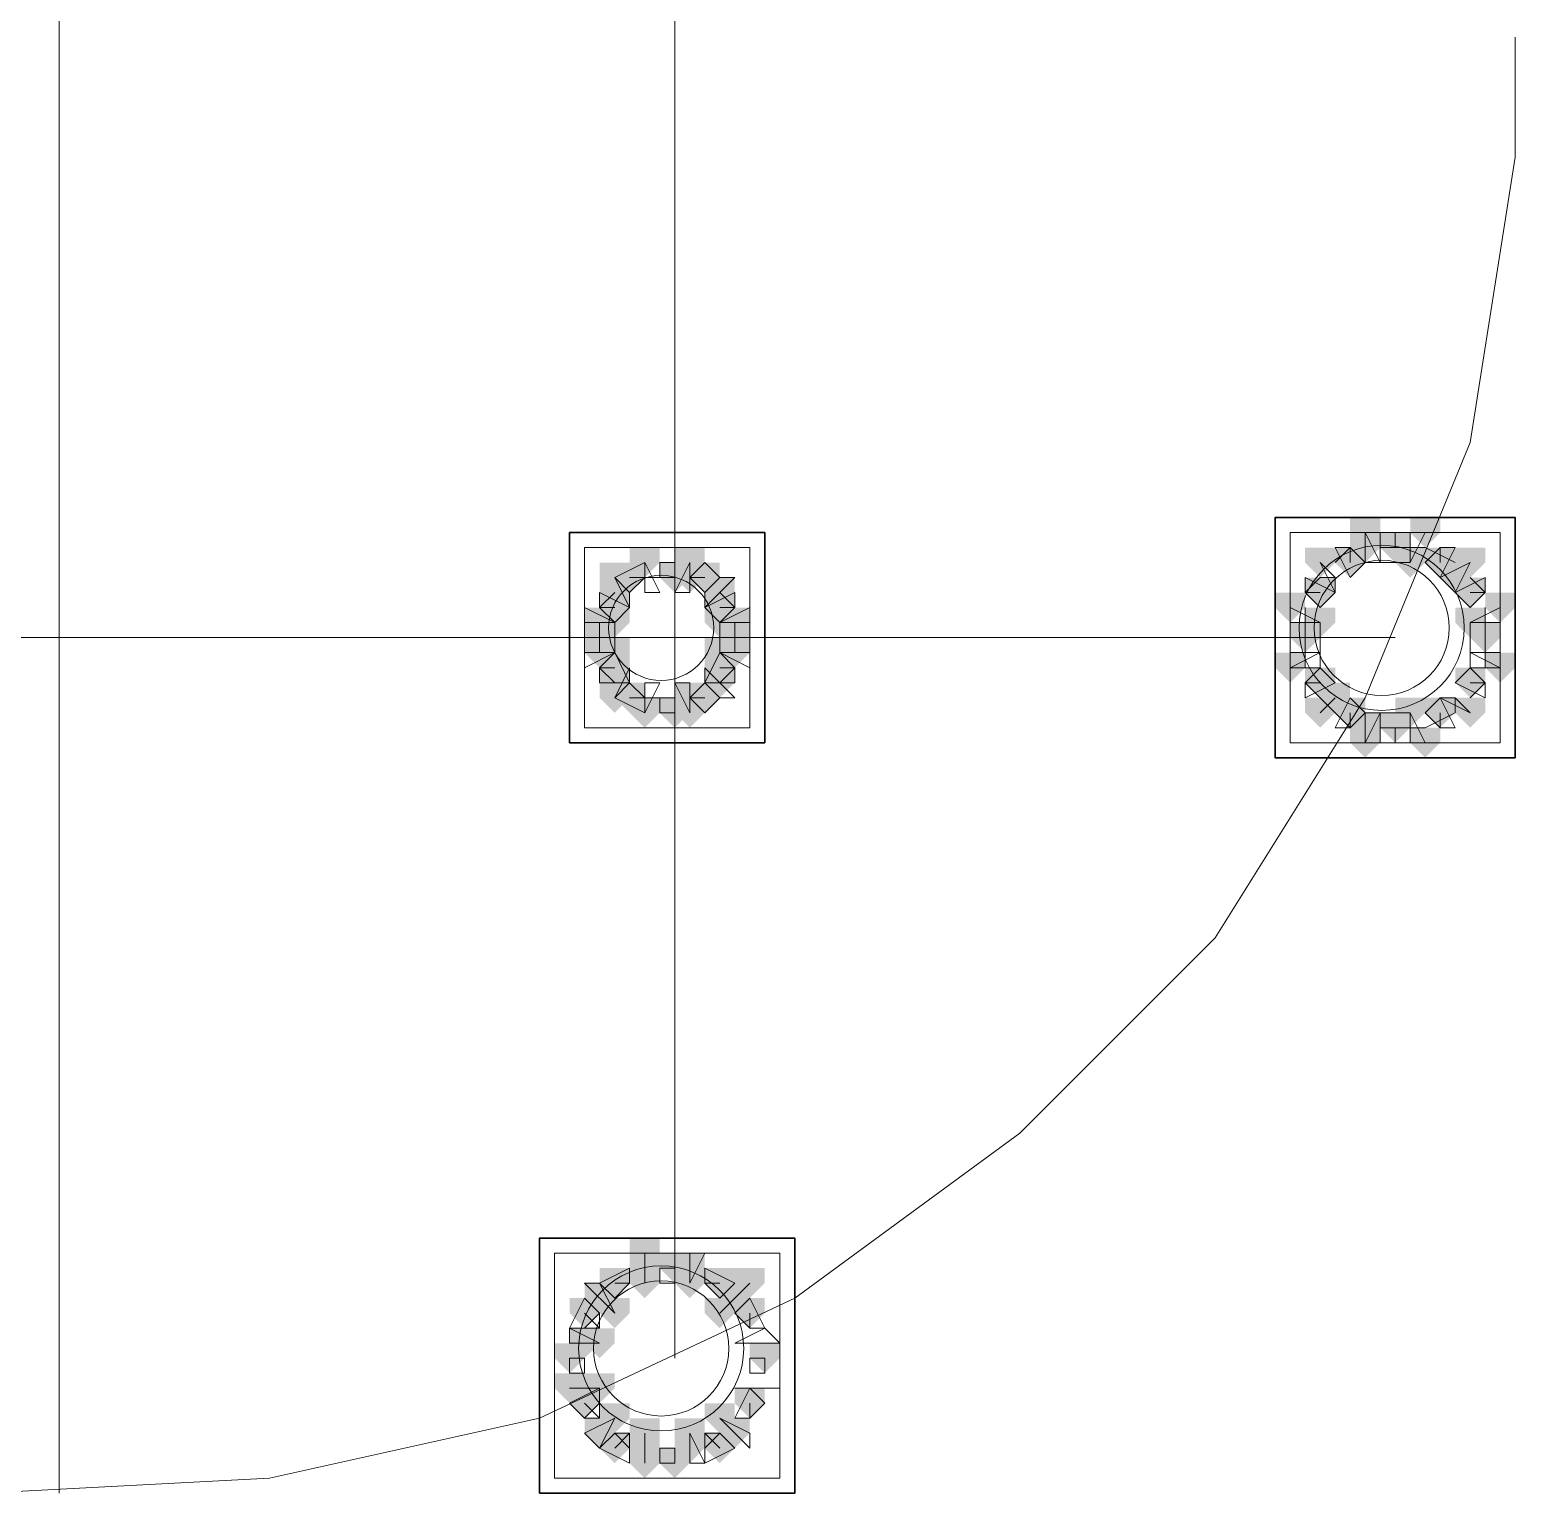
# Model space of a CAD drawing. Header units: millimetres. Extents: x 2315 to 4619, y 1334 to 1897.
# Drawn here: x 4017.93 to 4023.97, y 1535.71 to 1541.67 of the extents above; entities that cross this region are included whole.
import ezdxf

# ---------------------------------------------------------------- set-up
doc = ezdxf.new("R2010")
doc.units = ezdxf.units.MM
for name, color, linetype, true_color in [('PDF_10', 7, 'Continuous', 0x00b85c), ('PDF_AXIS', 7, 'Continuous', 0x00b85c), ('PDF_柱构件', 7, 'Continuous', 0x00b85c), ('PDF_转运站初步方案', 7, 'Continuous', 0x00b85c)]:
    doc.layers.add(name, color=color, linetype=linetype, true_color=true_color)
doc.layers.add('PDF_中心线层', color=1, linetype='Continuous')
doc.layers.add('PDF_粗实线层', color=7, linetype='Continuous')

msp = doc.modelspace()

# ---------------------------------------------------------------- hatches: boundary and pattern name
at = {"layer": 'PDF_10', "transparency": 33554559}
for points in [[(4023.4842, 1539.6195), (4023.4231, 1539.6195), (4023.4231, 1539.5584), (4023.4842, 1539.4974), (4023.5453, 1539.5584), (4023.5453, 1539.6195)], [(4023.4842, 1539.6195), (4023.4231, 1539.6195), (4023.4231, 1539.5584), (4023.4842, 1539.4974), (4023.5453, 1539.5584), (4023.5453, 1539.6195)], [(4023.3009, 1539.5584), (4023.2399, 1539.5584), (4023.2399, 1539.4974), (4023.3009, 1539.4363), (4023.362, 1539.4974), (4023.362, 1539.5584)], [(4023.3009, 1539.5584), (4023.2399, 1539.5584), (4023.2399, 1539.4974), (4023.3009, 1539.4363), (4023.362, 1539.4974), (4023.362, 1539.5584)], [(4023.6674, 1539.5584), (4023.6063, 1539.5584), (4023.6063, 1539.4974), (4023.6674, 1539.4363), (4023.7285, 1539.4974), (4023.7285, 1539.5584)], [(4023.6674, 1539.5584), (4023.6063, 1539.5584), (4023.6063, 1539.4974), (4023.6674, 1539.4363), (4023.7285, 1539.4974), (4023.7285, 1539.5584)], [(4020.369, 1539.4974), (4020.308, 1539.4974), (4020.308, 1539.4363), (4020.369, 1539.3752), (4020.4301, 1539.4363), (4020.4301, 1539.4974)], [(4020.369, 1539.4974), (4020.308, 1539.4974), (4020.308, 1539.4363), (4020.369, 1539.3752), (4020.4301, 1539.4363), (4020.4301, 1539.4974)], [(4020.5523, 1539.4974), (4020.4912, 1539.4974), (4020.4912, 1539.4363), (4020.5523, 1539.3752), (4020.6134, 1539.4363), (4020.6134, 1539.4974)], [(4020.5523, 1539.4974), (4020.4912, 1539.4974), (4020.4912, 1539.4363), (4020.5523, 1539.3752), (4020.6134, 1539.4363), (4020.6134, 1539.4974)], [(4020.6745, 1539.4974), (4020.6134, 1539.4974), (4020.6134, 1539.4363), (4020.6745, 1539.3752), (4020.7355, 1539.4363), (4020.7355, 1539.4974)], [(4020.6745, 1539.4974), (4020.6134, 1539.4974), (4020.6134, 1539.4363), (4020.6745, 1539.3752), (4020.7355, 1539.4363), (4020.7355, 1539.4974)], [(4020.6745, 1539.4974), (4020.6134, 1539.4974), (4020.6134, 1539.4363), (4020.6745, 1539.3752), (4020.7355, 1539.4363), (4020.7355, 1539.4974)], [(4023.1788, 1539.4363), (4023.1177, 1539.4363), (4023.1177, 1539.3752), (4023.1788, 1539.3141), (4023.2399, 1539.3752), (4023.2399, 1539.4363)], [(4023.1788, 1539.4363), (4023.1177, 1539.4363), (4023.1177, 1539.3752), (4023.1788, 1539.3141), (4023.2399, 1539.3752), (4023.2399, 1539.4363)], [(4023.7896, 1539.4363), (4023.7285, 1539.4363), (4023.7285, 1539.3752), (4023.7896, 1539.3141), (4023.8507, 1539.3752), (4023.8507, 1539.4363)], [(4023.7896, 1539.4363), (4023.7285, 1539.4363), (4023.7285, 1539.3752), (4023.7896, 1539.3141), (4023.8507, 1539.3752), (4023.8507, 1539.4363)], [(4020.308, 1539.3752), (4020.2469, 1539.3752), (4020.2469, 1539.3141), (4020.308, 1539.253), (4020.369, 1539.3141), (4020.369, 1539.3752)], [(4020.308, 1539.3752), (4020.2469, 1539.3752), (4020.2469, 1539.3141), (4020.308, 1539.253), (4020.369, 1539.3141), (4020.369, 1539.3752)], [(4020.7355, 1539.3752), (4020.6745, 1539.3752), (4020.6745, 1539.3141), (4020.7355, 1539.253), (4020.7966, 1539.3141), (4020.7966, 1539.3752)], [(4020.7355, 1539.3752), (4020.6745, 1539.3752), (4020.6745, 1539.3141), (4020.7355, 1539.253), (4020.7966, 1539.3141), (4020.7966, 1539.3752)], [(4020.2469, 1539.253), (4020.1858, 1539.253), (4020.1858, 1539.192), (4020.2469, 1539.1309), (4020.308, 1539.192), (4020.308, 1539.253)], [(4020.2469, 1539.253), (4020.1858, 1539.253), (4020.1858, 1539.192), (4020.2469, 1539.1309), (4020.308, 1539.192), (4020.308, 1539.253)], [(4020.2469, 1539.253), (4020.1858, 1539.253), (4020.1858, 1539.192), (4020.2469, 1539.1309), (4020.308, 1539.192), (4020.308, 1539.253)], [(4020.7966, 1539.253), (4020.7355, 1539.253), (4020.7355, 1539.192), (4020.7966, 1539.1309), (4020.8577, 1539.192), (4020.8577, 1539.253)], [(4020.7966, 1539.253), (4020.7355, 1539.253), (4020.7355, 1539.192), (4020.7966, 1539.1309), (4020.8577, 1539.192), (4020.8577, 1539.253)], [(4020.7966, 1539.253), (4020.7355, 1539.253), (4020.7355, 1539.192), (4020.7966, 1539.1309), (4020.8577, 1539.192), (4020.8577, 1539.253)], [(4023.1177, 1539.253), (4023.0566, 1539.253), (4023.0566, 1539.192), (4023.1177, 1539.1309), (4023.1788, 1539.192), (4023.1788, 1539.253)], [(4023.1177, 1539.253), (4023.0566, 1539.253), (4023.0566, 1539.192), (4023.1177, 1539.1309), (4023.1788, 1539.192), (4023.1788, 1539.253)], [(4023.8507, 1539.253), (4023.7896, 1539.253), (4023.7896, 1539.192), (4023.8507, 1539.1309), (4023.9118, 1539.192), (4023.9118, 1539.253)], [(4023.8507, 1539.253), (4023.7896, 1539.253), (4023.7896, 1539.192), (4023.8507, 1539.1309), (4023.9118, 1539.192), (4023.9118, 1539.253)], [(4023.8507, 1539.253), (4023.7896, 1539.253), (4023.7896, 1539.192), (4023.8507, 1539.1309), (4023.9118, 1539.192), (4023.9118, 1539.253)], [(4020.308, 1539.1309), (4020.2469, 1539.1309), (4020.2469, 1539.0698), (4020.308, 1539.0087), (4020.369, 1539.0698), (4020.369, 1539.1309)], [(4020.308, 1539.1309), (4020.2469, 1539.1309), (4020.2469, 1539.0698), (4020.308, 1539.0087), (4020.369, 1539.0698), (4020.369, 1539.1309)], [(4020.7355, 1539.1309), (4020.6745, 1539.1309), (4020.6745, 1539.0698), (4020.7355, 1539.0087), (4020.7966, 1539.0698), (4020.7966, 1539.1309)], [(4020.7355, 1539.1309), (4020.6745, 1539.1309), (4020.6745, 1539.0698), (4020.7355, 1539.0087), (4020.7966, 1539.0698), (4020.7966, 1539.1309)], [(4023.1788, 1539.0698), (4023.1177, 1539.0698), (4023.1177, 1539.0087), (4023.1788, 1538.9476), (4023.2399, 1539.0087), (4023.2399, 1539.0698)], [(4023.1788, 1539.0698), (4023.1177, 1539.0698), (4023.1177, 1539.0087), (4023.1788, 1538.9476), (4023.2399, 1539.0087), (4023.2399, 1539.0698)], [(4023.7896, 1539.0698), (4023.7285, 1539.0698), (4023.7285, 1539.0087), (4023.7896, 1538.9476), (4023.8507, 1539.0087), (4023.8507, 1539.0698)], [(4023.7896, 1539.0698), (4023.7285, 1539.0698), (4023.7285, 1539.0087), (4023.7896, 1538.9476), (4023.8507, 1539.0087), (4023.8507, 1539.0698)], [(4020.369, 1539.0087), (4020.308, 1539.0087), (4020.308, 1538.9476), (4020.369, 1538.8866), (4020.4301, 1538.9476), (4020.4301, 1539.0087)], [(4020.369, 1539.0087), (4020.308, 1539.0087), (4020.308, 1538.9476), (4020.369, 1538.8866), (4020.4301, 1538.9476), (4020.4301, 1539.0087)], [(4020.6745, 1539.0087), (4020.6134, 1539.0087), (4020.6134, 1538.9476), (4020.6745, 1538.8866), (4020.7355, 1538.9476), (4020.7355, 1539.0087)], [(4020.6745, 1539.0087), (4020.6134, 1539.0087), (4020.6134, 1538.9476), (4020.6745, 1538.8866), (4020.7355, 1538.9476), (4020.7355, 1539.0087)], [(4020.6745, 1539.0087), (4020.6134, 1539.0087), (4020.6134, 1538.9476), (4020.6745, 1538.8866), (4020.7355, 1538.9476), (4020.7355, 1539.0087)], [(4020.5523, 1538.9476), (4020.4912, 1538.9476), (4020.4912, 1538.8866), (4020.5523, 1538.8255), (4020.6134, 1538.8866), (4020.6134, 1538.9476)], [(4020.5523, 1538.9476), (4020.4912, 1538.9476), (4020.4912, 1538.8866), (4020.5523, 1538.8255), (4020.6134, 1538.8866), (4020.6134, 1538.9476)], [(4023.3009, 1538.9476), (4023.2399, 1538.9476), (4023.2399, 1538.8866), (4023.3009, 1538.8255), (4023.362, 1538.8866), (4023.362, 1538.9476)], [(4023.3009, 1538.9476), (4023.2399, 1538.9476), (4023.2399, 1538.8866), (4023.3009, 1538.8255), (4023.362, 1538.8866), (4023.362, 1538.9476)], [(4023.6674, 1538.9476), (4023.6063, 1538.9476), (4023.6063, 1538.8866), (4023.6674, 1538.8255), (4023.7285, 1538.8866), (4023.7285, 1538.9476)], [(4023.6674, 1538.9476), (4023.6063, 1538.9476), (4023.6063, 1538.8866), (4023.6674, 1538.8255), (4023.7285, 1538.8866), (4023.7285, 1538.9476)], [(4023.4842, 1538.8866), (4023.4231, 1538.8866), (4023.4231, 1538.8255), (4023.4842, 1538.7644), (4023.5453, 1538.8255), (4023.5453, 1538.8866)], [(4023.4842, 1538.8866), (4023.4231, 1538.8866), (4023.4231, 1538.8255), (4023.4842, 1538.7644), (4023.5453, 1538.8255), (4023.5453, 1538.8866)], [(4020.5523, 1536.6876), (4020.4912, 1536.6876), (4020.4912, 1536.6265), (4020.5523, 1536.5655), (4020.6134, 1536.6265), (4020.6134, 1536.6876)], [(4020.5523, 1536.6876), (4020.4912, 1536.6876), (4020.4912, 1536.6265), (4020.5523, 1536.5655), (4020.6134, 1536.6265), (4020.6134, 1536.6876)], [(4020.308, 1536.6265), (4020.2469, 1536.6265), (4020.2469, 1536.5655), (4020.308, 1536.5044), (4020.369, 1536.5655), (4020.369, 1536.6265)], [(4020.308, 1536.6265), (4020.2469, 1536.6265), (4020.2469, 1536.5655), (4020.308, 1536.5044), (4020.369, 1536.5655), (4020.369, 1536.6265)], [(4020.7355, 1536.6265), (4020.6745, 1536.6265), (4020.6745, 1536.5655), (4020.7355, 1536.5044), (4020.7966, 1536.5655), (4020.7966, 1536.6265)], [(4020.7355, 1536.6265), (4020.6745, 1536.6265), (4020.6745, 1536.5655), (4020.7355, 1536.5044), (4020.7966, 1536.5655), (4020.7966, 1536.6265)], [(4020.1858, 1536.5044), (4020.1247, 1536.5044), (4020.1247, 1536.4433), (4020.1858, 1536.3822), (4020.2469, 1536.4433), (4020.2469, 1536.5044)], [(4020.1858, 1536.5044), (4020.1247, 1536.5044), (4020.1247, 1536.4433), (4020.1858, 1536.3822), (4020.2469, 1536.4433), (4020.2469, 1536.5044)], [(4020.8577, 1536.5044), (4020.7966, 1536.5044), (4020.7966, 1536.4433), (4020.8577, 1536.3822), (4020.9188, 1536.4433), (4020.9188, 1536.5044)], [(4020.8577, 1536.5044), (4020.7966, 1536.5044), (4020.7966, 1536.4433), (4020.8577, 1536.3822), (4020.9188, 1536.4433), (4020.9188, 1536.5044)], [(4020.1247, 1536.3211), (4020.0636, 1536.3211), (4020.0636, 1536.2601), (4020.1247, 1536.199), (4020.1858, 1536.2601), (4020.1858, 1536.3211)], [(4020.1247, 1536.3211), (4020.0636, 1536.3211), (4020.0636, 1536.2601), (4020.1247, 1536.199), (4020.1858, 1536.2601), (4020.1858, 1536.3211)], [(4020.9188, 1536.3211), (4020.8577, 1536.3211), (4020.8577, 1536.2601), (4020.9188, 1536.199), (4020.9799, 1536.2601), (4020.9799, 1536.3211)], [(4020.9188, 1536.3211), (4020.8577, 1536.3211), (4020.8577, 1536.2601), (4020.9188, 1536.199), (4020.9799, 1536.2601), (4020.9799, 1536.3211)], [(4020.1858, 1536.1379), (4020.1247, 1536.1379), (4020.1247, 1536.0768), (4020.1858, 1536.0157), (4020.2469, 1536.0768), (4020.2469, 1536.1379)], [(4020.1858, 1536.1379), (4020.1247, 1536.1379), (4020.1247, 1536.0768), (4020.1858, 1536.0157), (4020.2469, 1536.0768), (4020.2469, 1536.1379)], [(4020.8577, 1536.1379), (4020.7966, 1536.1379), (4020.7966, 1536.0768), (4020.8577, 1536.0157), (4020.9188, 1536.0768), (4020.9188, 1536.1379)], [(4020.8577, 1536.1379), (4020.7966, 1536.1379), (4020.7966, 1536.0768), (4020.8577, 1536.0157), (4020.9188, 1536.0768), (4020.9188, 1536.1379)], [(4020.308, 1535.9547), (4020.2469, 1535.9547), (4020.2469, 1535.8936), (4020.308, 1535.8325), (4020.369, 1535.8936), (4020.369, 1535.9547)], [(4020.308, 1535.9547), (4020.2469, 1535.9547), (4020.2469, 1535.8936), (4020.308, 1535.8325), (4020.369, 1535.8936), (4020.369, 1535.9547)], [(4020.7355, 1535.9547), (4020.6745, 1535.9547), (4020.6745, 1535.8936), (4020.7355, 1535.8325), (4020.7966, 1535.8936), (4020.7966, 1535.9547)], [(4020.7355, 1535.9547), (4020.6745, 1535.9547), (4020.6745, 1535.8936), (4020.7355, 1535.8325), (4020.7966, 1535.8936), (4020.7966, 1535.9547)], [(4020.5523, 1535.8936), (4020.4912, 1535.8936), (4020.4912, 1535.8325), (4020.5523, 1535.7714), (4020.6134, 1535.8325), (4020.6134, 1535.8936)], [(4020.5523, 1535.8936), (4020.4912, 1535.8936), (4020.4912, 1535.8325), (4020.5523, 1535.7714), (4020.6134, 1535.8325), (4020.6134, 1535.8936)]]:
    msp.add_hatch(color=256, dxfattribs=at).paths.add_polyline_path(points)
at = {"layer": 'PDF_柱构件', "transparency": 33554559}
for points in [[(4023.362, 1539.6806), (4023.3009, 1539.6806), (4023.3009, 1539.6195), (4023.362, 1539.5584), (4023.4231, 1539.6195), (4023.4231, 1539.6806)], [(4023.6063, 1539.6806), (4023.5453, 1539.6806), (4023.5453, 1539.6195), (4023.6063, 1539.5584), (4023.6674, 1539.6195), (4023.6674, 1539.6806)], [(4023.362, 1539.6195), (4023.3009, 1539.6195), (4023.3009, 1539.5584), (4023.362, 1539.4974), (4023.4231, 1539.5584), (4023.4231, 1539.6195)], [(4020.4301, 1539.5584), (4020.369, 1539.5584), (4020.369, 1539.4974), (4020.4301, 1539.4363), (4020.4912, 1539.4974), (4020.4912, 1539.5584)], [(4020.6134, 1539.5584), (4020.5523, 1539.5584), (4020.5523, 1539.4974), (4020.6134, 1539.4363), (4020.6745, 1539.4974), (4020.6745, 1539.5584)], [(4023.1788, 1539.5584), (4023.1177, 1539.5584), (4023.1177, 1539.4974), (4023.1788, 1539.4363), (4023.2399, 1539.4974), (4023.2399, 1539.5584)], [(4023.5453, 1539.5584), (4023.4842, 1539.5584), (4023.4842, 1539.4974), (4023.5453, 1539.4363), (4023.6063, 1539.4974), (4023.6063, 1539.5584)], [(4023.7896, 1539.5584), (4023.7285, 1539.5584), (4023.7285, 1539.4974), (4023.7896, 1539.4363), (4023.8507, 1539.4974), (4023.8507, 1539.5584)], [(4020.308, 1539.4974), (4020.2469, 1539.4974), (4020.2469, 1539.4363), (4020.308, 1539.3752), (4020.369, 1539.4363), (4020.369, 1539.4974)], [(4020.6134, 1539.4974), (4020.5523, 1539.4974), (4020.5523, 1539.4363), (4020.6134, 1539.3752), (4020.6745, 1539.4363), (4020.6745, 1539.4974)], [(4023.7285, 1539.4974), (4023.6674, 1539.4974), (4023.6674, 1539.4363), (4023.7285, 1539.3752), (4023.7896, 1539.4363), (4023.7896, 1539.4974)], [(4020.308, 1539.4363), (4020.2469, 1539.4363), (4020.2469, 1539.3752), (4020.308, 1539.3141), (4020.369, 1539.3752), (4020.369, 1539.4363)], [(4020.7355, 1539.4363), (4020.6745, 1539.4363), (4020.6745, 1539.3752), (4020.7355, 1539.3141), (4020.7966, 1539.3752), (4020.7966, 1539.4363)], [(4023.0566, 1539.3752), (4022.9955, 1539.3752), (4022.9955, 1539.3141), (4023.0566, 1539.253), (4023.1177, 1539.3141), (4023.1177, 1539.3752)], [(4023.9118, 1539.3752), (4023.8507, 1539.3752), (4023.8507, 1539.3141), (4023.9118, 1539.253), (4023.9728, 1539.3141), (4023.9728, 1539.3752)], [(4020.2469, 1539.3141), (4020.1858, 1539.3141), (4020.1858, 1539.253), (4020.2469, 1539.192), (4020.308, 1539.253), (4020.308, 1539.3141)], [(4020.308, 1539.3141), (4020.2469, 1539.3141), (4020.2469, 1539.253), (4020.308, 1539.192), (4020.369, 1539.253), (4020.369, 1539.3141)], [(4020.7355, 1539.3141), (4020.6745, 1539.3141), (4020.6745, 1539.253), (4020.7355, 1539.192), (4020.7966, 1539.253), (4020.7966, 1539.3141)], [(4020.7966, 1539.3141), (4020.7355, 1539.3141), (4020.7355, 1539.253), (4020.7966, 1539.192), (4020.8577, 1539.253), (4020.8577, 1539.3141)], [(4023.1788, 1539.3141), (4023.1177, 1539.3141), (4023.1177, 1539.253), (4023.1788, 1539.192), (4023.2399, 1539.253), (4023.2399, 1539.3141)], [(4023.7896, 1539.3141), (4023.7285, 1539.3141), (4023.7285, 1539.253), (4023.7896, 1539.192), (4023.8507, 1539.253), (4023.8507, 1539.3141)], [(4020.2469, 1539.192), (4020.1858, 1539.192), (4020.1858, 1539.1309), (4020.2469, 1539.0698), (4020.308, 1539.1309), (4020.308, 1539.192)], [(4020.308, 1539.192), (4020.2469, 1539.192), (4020.2469, 1539.1309), (4020.308, 1539.0698), (4020.369, 1539.1309), (4020.369, 1539.192)], [(4020.7355, 1539.192), (4020.6745, 1539.192), (4020.6745, 1539.1309), (4020.7355, 1539.0698), (4020.7966, 1539.1309), (4020.7966, 1539.192)], [(4020.7966, 1539.192), (4020.7355, 1539.192), (4020.7355, 1539.1309), (4020.7966, 1539.0698), (4020.8577, 1539.1309), (4020.8577, 1539.192)], [(4023.0566, 1539.1309), (4022.9955, 1539.1309), (4022.9955, 1539.0698), (4023.0566, 1539.0087), (4023.1177, 1539.0698), (4023.1177, 1539.1309)], [(4023.9118, 1539.1309), (4023.8507, 1539.1309), (4023.8507, 1539.0698), (4023.9118, 1539.0087), (4023.9728, 1539.0698), (4023.9728, 1539.1309)], [(4020.308, 1539.0698), (4020.2469, 1539.0698), (4020.2469, 1539.0087), (4020.308, 1538.9476), (4020.369, 1539.0087), (4020.369, 1539.0698)], [(4020.7355, 1539.0698), (4020.6745, 1539.0698), (4020.6745, 1539.0087), (4020.7355, 1538.9476), (4020.7966, 1539.0087), (4020.7966, 1539.0698)], [(4020.308, 1539.0087), (4020.2469, 1539.0087), (4020.2469, 1538.9476), (4020.308, 1538.8866), (4020.369, 1538.9476), (4020.369, 1539.0087)], [(4020.6134, 1539.0087), (4020.5523, 1539.0087), (4020.5523, 1538.9476), (4020.6134, 1538.8866), (4020.6745, 1538.9476), (4020.6745, 1539.0087)], [(4023.2399, 1539.0087), (4023.1788, 1539.0087), (4023.1788, 1538.9476), (4023.2399, 1538.8866), (4023.3009, 1538.9476), (4023.3009, 1539.0087)], [(4020.4301, 1538.9476), (4020.369, 1538.9476), (4020.369, 1538.8866), (4020.4301, 1538.8255), (4020.4912, 1538.8866), (4020.4912, 1538.9476)], [(4020.6134, 1538.9476), (4020.5523, 1538.9476), (4020.5523, 1538.8866), (4020.6134, 1538.8255), (4020.6745, 1538.8866), (4020.6745, 1538.9476)], [(4023.1788, 1538.9476), (4023.1177, 1538.9476), (4023.1177, 1538.8866), (4023.1788, 1538.8255), (4023.2399, 1538.8866), (4023.2399, 1538.9476)], [(4023.5453, 1538.9476), (4023.4842, 1538.9476), (4023.4842, 1538.8866), (4023.5453, 1538.8255), (4023.6063, 1538.8866), (4023.6063, 1538.9476)], [(4023.7896, 1538.9476), (4023.7285, 1538.9476), (4023.7285, 1538.8866), (4023.7896, 1538.8255), (4023.8507, 1538.8866), (4023.8507, 1538.9476)], [(4023.362, 1538.8866), (4023.3009, 1538.8866), (4023.3009, 1538.8255), (4023.362, 1538.7644), (4023.4231, 1538.8255), (4023.4231, 1538.8866)], [(4023.362, 1538.8255), (4023.3009, 1538.8255), (4023.3009, 1538.7644), (4023.362, 1538.7033), (4023.4231, 1538.7644), (4023.4231, 1538.8255)], [(4023.6063, 1538.8255), (4023.5453, 1538.8255), (4023.5453, 1538.7644), (4023.6063, 1538.7033), (4023.6674, 1538.7644), (4023.6674, 1538.8255)], [(4020.4301, 1536.7487), (4020.369, 1536.7487), (4020.369, 1536.6876), (4020.4301, 1536.6265), (4020.4912, 1536.6876), (4020.4912, 1536.7487)], [(4020.4301, 1536.6876), (4020.369, 1536.6876), (4020.369, 1536.6265), (4020.4301, 1536.5655), (4020.4912, 1536.6265), (4020.4912, 1536.6876)], [(4020.6134, 1536.6876), (4020.5523, 1536.6876), (4020.5523, 1536.6265), (4020.6134, 1536.5655), (4020.6745, 1536.6265), (4020.6745, 1536.6876)], [(4020.4301, 1536.6265), (4020.369, 1536.6265), (4020.369, 1536.5655), (4020.4301, 1536.5044), (4020.4912, 1536.5655), (4020.4912, 1536.6265)], [(4020.6134, 1536.6265), (4020.5523, 1536.6265), (4020.5523, 1536.5655), (4020.6134, 1536.5044), (4020.6745, 1536.5655), (4020.6745, 1536.6265)], [(4020.8577, 1536.6265), (4020.7966, 1536.6265), (4020.7966, 1536.5655), (4020.8577, 1536.5044), (4020.9188, 1536.5655), (4020.9188, 1536.6265)], [(4020.2469, 1536.5655), (4020.1858, 1536.5655), (4020.1858, 1536.5044), (4020.2469, 1536.4433), (4020.308, 1536.5044), (4020.308, 1536.5655)], [(4020.7966, 1536.5655), (4020.7355, 1536.5655), (4020.7355, 1536.5044), (4020.7966, 1536.4433), (4020.8577, 1536.5044), (4020.8577, 1536.5655)], [(4020.308, 1536.5044), (4020.2469, 1536.5044), (4020.2469, 1536.4433), (4020.308, 1536.3822), (4020.369, 1536.4433), (4020.369, 1536.5044)], [(4020.7355, 1536.5044), (4020.6745, 1536.5044), (4020.6745, 1536.4433), (4020.7355, 1536.3822), (4020.7966, 1536.4433), (4020.7966, 1536.5044)], [(4020.1858, 1536.3822), (4020.1247, 1536.3822), (4020.1247, 1536.3211), (4020.1858, 1536.2601), (4020.2469, 1536.3211), (4020.2469, 1536.3822)], [(4020.2469, 1536.3822), (4020.1858, 1536.3822), (4020.1858, 1536.3211), (4020.2469, 1536.2601), (4020.308, 1536.3211), (4020.308, 1536.3822)], [(4020.1247, 1536.199), (4020.0636, 1536.199), (4020.0636, 1536.1379), (4020.1247, 1536.0768), (4020.1858, 1536.1379), (4020.1858, 1536.199)], [(4020.1858, 1536.199), (4020.1247, 1536.199), (4020.1247, 1536.1379), (4020.1858, 1536.0768), (4020.2469, 1536.1379), (4020.2469, 1536.199)], [(4020.2469, 1536.199), (4020.1858, 1536.199), (4020.1858, 1536.1379), (4020.2469, 1536.0768), (4020.308, 1536.1379), (4020.308, 1536.199)], [(4020.308, 1536.0768), (4020.2469, 1536.0768), (4020.2469, 1536.0157), (4020.308, 1535.9547), (4020.369, 1536.0157), (4020.369, 1536.0768)], [(4020.7355, 1536.0768), (4020.6745, 1536.0768), (4020.6745, 1536.0157), (4020.7355, 1535.9547), (4020.7966, 1536.0157), (4020.7966, 1536.0768)], [(4020.2469, 1536.0157), (4020.1858, 1536.0157), (4020.1858, 1535.9547), (4020.2469, 1535.8936), (4020.308, 1535.9547), (4020.308, 1536.0157)], [(4020.4301, 1536.0157), (4020.369, 1536.0157), (4020.369, 1535.9547), (4020.4301, 1535.8936), (4020.4912, 1535.9547), (4020.4912, 1536.0157)], [(4020.6134, 1536.0157), (4020.5523, 1536.0157), (4020.5523, 1535.9547), (4020.6134, 1535.8936), (4020.6745, 1535.9547), (4020.6745, 1536.0157)], [(4020.7966, 1536.0157), (4020.7355, 1536.0157), (4020.7355, 1535.9547), (4020.7966, 1535.8936), (4020.8577, 1535.9547), (4020.8577, 1536.0157)], [(4020.4301, 1535.9547), (4020.369, 1535.9547), (4020.369, 1535.8936), (4020.4301, 1535.8325), (4020.4912, 1535.8936), (4020.4912, 1535.9547)], [(4020.6134, 1535.9547), (4020.5523, 1535.9547), (4020.5523, 1535.8936), (4020.6134, 1535.8325), (4020.6745, 1535.8936), (4020.6745, 1535.9547)], [(4020.4301, 1535.8936), (4020.369, 1535.8936), (4020.369, 1535.8325), (4020.4301, 1535.7714), (4020.4912, 1535.8325), (4020.4912, 1535.8936)]]:
    msp.add_hatch(color=256, dxfattribs=at).paths.add_polyline_path(points)
at = {"layer": 'PDF_转运站初步方案', "transparency": 33554559}
for points in [[(4023.4842, 1539.6195), (4023.4231, 1539.6195), (4023.4231, 1539.5584), (4023.4842, 1539.4974), (4023.5453, 1539.5584), (4023.5453, 1539.6195)], [(4023.4842, 1539.6195), (4023.4231, 1539.6195), (4023.4231, 1539.5584), (4023.4842, 1539.4974), (4023.5453, 1539.5584), (4023.5453, 1539.6195)], [(4023.3009, 1539.5584), (4023.2399, 1539.5584), (4023.2399, 1539.4974), (4023.3009, 1539.4363), (4023.362, 1539.4974), (4023.362, 1539.5584)], [(4023.3009, 1539.5584), (4023.2399, 1539.5584), (4023.2399, 1539.4974), (4023.3009, 1539.4363), (4023.362, 1539.4974), (4023.362, 1539.5584)], [(4023.6674, 1539.5584), (4023.6063, 1539.5584), (4023.6063, 1539.4974), (4023.6674, 1539.4363), (4023.7285, 1539.4974), (4023.7285, 1539.5584)], [(4023.6674, 1539.5584), (4023.6063, 1539.5584), (4023.6063, 1539.4974), (4023.6674, 1539.4363), (4023.7285, 1539.4974), (4023.7285, 1539.5584)], [(4020.369, 1539.4974), (4020.308, 1539.4974), (4020.308, 1539.4363), (4020.369, 1539.3752), (4020.4301, 1539.4363), (4020.4301, 1539.4974)], [(4020.369, 1539.4974), (4020.308, 1539.4974), (4020.308, 1539.4363), (4020.369, 1539.3752), (4020.4301, 1539.4363), (4020.4301, 1539.4974)], [(4020.5523, 1539.4974), (4020.4912, 1539.4974), (4020.4912, 1539.4363), (4020.5523, 1539.3752), (4020.6134, 1539.4363), (4020.6134, 1539.4974)], [(4020.5523, 1539.4974), (4020.4912, 1539.4974), (4020.4912, 1539.4363), (4020.5523, 1539.3752), (4020.6134, 1539.4363), (4020.6134, 1539.4974)], [(4020.6745, 1539.4974), (4020.6134, 1539.4974), (4020.6134, 1539.4363), (4020.6745, 1539.3752), (4020.7355, 1539.4363), (4020.7355, 1539.4974)], [(4020.6745, 1539.4974), (4020.6134, 1539.4974), (4020.6134, 1539.4363), (4020.6745, 1539.3752), (4020.7355, 1539.4363), (4020.7355, 1539.4974)], [(4023.1788, 1539.4363), (4023.1177, 1539.4363), (4023.1177, 1539.3752), (4023.1788, 1539.3141), (4023.2399, 1539.3752), (4023.2399, 1539.4363)], [(4023.1788, 1539.4363), (4023.1177, 1539.4363), (4023.1177, 1539.3752), (4023.1788, 1539.3141), (4023.2399, 1539.3752), (4023.2399, 1539.4363)], [(4023.7896, 1539.4363), (4023.7285, 1539.4363), (4023.7285, 1539.3752), (4023.7896, 1539.3141), (4023.8507, 1539.3752), (4023.8507, 1539.4363)], [(4023.7896, 1539.4363), (4023.7285, 1539.4363), (4023.7285, 1539.3752), (4023.7896, 1539.3141), (4023.8507, 1539.3752), (4023.8507, 1539.4363)], [(4020.308, 1539.3752), (4020.2469, 1539.3752), (4020.2469, 1539.3141), (4020.308, 1539.253), (4020.369, 1539.3141), (4020.369, 1539.3752)], [(4020.308, 1539.3752), (4020.2469, 1539.3752), (4020.2469, 1539.3141), (4020.308, 1539.253), (4020.369, 1539.3141), (4020.369, 1539.3752)], [(4020.7355, 1539.3752), (4020.6745, 1539.3752), (4020.6745, 1539.3141), (4020.7355, 1539.253), (4020.7966, 1539.3141), (4020.7966, 1539.3752)], [(4020.7355, 1539.3752), (4020.6745, 1539.3752), (4020.6745, 1539.3141), (4020.7355, 1539.253), (4020.7966, 1539.3141), (4020.7966, 1539.3752)], [(4020.2469, 1539.253), (4020.1858, 1539.253), (4020.1858, 1539.192), (4020.2469, 1539.1309), (4020.308, 1539.192), (4020.308, 1539.253)], [(4020.2469, 1539.253), (4020.1858, 1539.253), (4020.1858, 1539.192), (4020.2469, 1539.1309), (4020.308, 1539.192), (4020.308, 1539.253)], [(4020.7966, 1539.253), (4020.7355, 1539.253), (4020.7355, 1539.192), (4020.7966, 1539.1309), (4020.8577, 1539.192), (4020.8577, 1539.253)], [(4020.7966, 1539.253), (4020.7355, 1539.253), (4020.7355, 1539.192), (4020.7966, 1539.1309), (4020.8577, 1539.192), (4020.8577, 1539.253)], [(4023.1177, 1539.253), (4023.0566, 1539.253), (4023.0566, 1539.192), (4023.1177, 1539.1309), (4023.1788, 1539.192), (4023.1788, 1539.253)], [(4023.1177, 1539.253), (4023.0566, 1539.253), (4023.0566, 1539.192), (4023.1177, 1539.1309), (4023.1788, 1539.192), (4023.1788, 1539.253)], [(4023.8507, 1539.253), (4023.7896, 1539.253), (4023.7896, 1539.192), (4023.8507, 1539.1309), (4023.9118, 1539.192), (4023.9118, 1539.253)], [(4023.8507, 1539.253), (4023.7896, 1539.253), (4023.7896, 1539.192), (4023.8507, 1539.1309), (4023.9118, 1539.192), (4023.9118, 1539.253)], [(4020.308, 1539.1309), (4020.2469, 1539.1309), (4020.2469, 1539.0698), (4020.308, 1539.0087), (4020.369, 1539.0698), (4020.369, 1539.1309)], [(4020.308, 1539.1309), (4020.2469, 1539.1309), (4020.2469, 1539.0698), (4020.308, 1539.0087), (4020.369, 1539.0698), (4020.369, 1539.1309)], [(4020.7355, 1539.1309), (4020.6745, 1539.1309), (4020.6745, 1539.0698), (4020.7355, 1539.0087), (4020.7966, 1539.0698), (4020.7966, 1539.1309)], [(4020.7355, 1539.1309), (4020.6745, 1539.1309), (4020.6745, 1539.0698), (4020.7355, 1539.0087), (4020.7966, 1539.0698), (4020.7966, 1539.1309)], [(4023.1788, 1539.0698), (4023.1177, 1539.0698), (4023.1177, 1539.0087), (4023.1788, 1538.9476), (4023.2399, 1539.0087), (4023.2399, 1539.0698)], [(4023.1788, 1539.0698), (4023.1177, 1539.0698), (4023.1177, 1539.0087), (4023.1788, 1538.9476), (4023.2399, 1539.0087), (4023.2399, 1539.0698)], [(4023.7896, 1539.0698), (4023.7285, 1539.0698), (4023.7285, 1539.0087), (4023.7896, 1538.9476), (4023.8507, 1539.0087), (4023.8507, 1539.0698)], [(4023.7896, 1539.0698), (4023.7285, 1539.0698), (4023.7285, 1539.0087), (4023.7896, 1538.9476), (4023.8507, 1539.0087), (4023.8507, 1539.0698)], [(4020.369, 1539.0087), (4020.308, 1539.0087), (4020.308, 1538.9476), (4020.369, 1538.8866), (4020.4301, 1538.9476), (4020.4301, 1539.0087)], [(4020.369, 1539.0087), (4020.308, 1539.0087), (4020.308, 1538.9476), (4020.369, 1538.8866), (4020.4301, 1538.9476), (4020.4301, 1539.0087)], [(4020.6745, 1539.0087), (4020.6134, 1539.0087), (4020.6134, 1538.9476), (4020.6745, 1538.8866), (4020.7355, 1538.9476), (4020.7355, 1539.0087)], [(4020.6745, 1539.0087), (4020.6134, 1539.0087), (4020.6134, 1538.9476), (4020.6745, 1538.8866), (4020.7355, 1538.9476), (4020.7355, 1539.0087)], [(4020.5523, 1538.9476), (4020.4912, 1538.9476), (4020.4912, 1538.8866), (4020.5523, 1538.8255), (4020.6134, 1538.8866), (4020.6134, 1538.9476)], [(4020.5523, 1538.9476), (4020.4912, 1538.9476), (4020.4912, 1538.8866), (4020.5523, 1538.8255), (4020.6134, 1538.8866), (4020.6134, 1538.9476)], [(4023.3009, 1538.9476), (4023.2399, 1538.9476), (4023.2399, 1538.8866), (4023.3009, 1538.8255), (4023.362, 1538.8866), (4023.362, 1538.9476)], [(4023.3009, 1538.9476), (4023.2399, 1538.9476), (4023.2399, 1538.8866), (4023.3009, 1538.8255), (4023.362, 1538.8866), (4023.362, 1538.9476)], [(4023.6674, 1538.9476), (4023.6063, 1538.9476), (4023.6063, 1538.8866), (4023.6674, 1538.8255), (4023.7285, 1538.8866), (4023.7285, 1538.9476)], [(4023.6674, 1538.9476), (4023.6063, 1538.9476), (4023.6063, 1538.8866), (4023.6674, 1538.8255), (4023.7285, 1538.8866), (4023.7285, 1538.9476)], [(4023.4842, 1538.8866), (4023.4231, 1538.8866), (4023.4231, 1538.8255), (4023.4842, 1538.7644), (4023.5453, 1538.8255), (4023.5453, 1538.8866)], [(4023.4842, 1538.8866), (4023.4231, 1538.8866), (4023.4231, 1538.8255), (4023.4842, 1538.7644), (4023.5453, 1538.8255), (4023.5453, 1538.8866)], [(4020.5523, 1536.6876), (4020.4912, 1536.6876), (4020.4912, 1536.6265), (4020.5523, 1536.5655), (4020.6134, 1536.6265), (4020.6134, 1536.6876)], [(4020.5523, 1536.6876), (4020.4912, 1536.6876), (4020.4912, 1536.6265), (4020.5523, 1536.5655), (4020.6134, 1536.6265), (4020.6134, 1536.6876)], [(4020.308, 1536.6265), (4020.2469, 1536.6265), (4020.2469, 1536.5655), (4020.308, 1536.5044), (4020.369, 1536.5655), (4020.369, 1536.6265)], [(4020.308, 1536.6265), (4020.2469, 1536.6265), (4020.2469, 1536.5655), (4020.308, 1536.5044), (4020.369, 1536.5655), (4020.369, 1536.6265)], [(4020.7355, 1536.6265), (4020.6745, 1536.6265), (4020.6745, 1536.5655), (4020.7355, 1536.5044), (4020.7966, 1536.5655), (4020.7966, 1536.6265)], [(4020.7355, 1536.6265), (4020.6745, 1536.6265), (4020.6745, 1536.5655), (4020.7355, 1536.5044), (4020.7966, 1536.5655), (4020.7966, 1536.6265)], [(4020.1858, 1536.5044), (4020.1247, 1536.5044), (4020.1247, 1536.4433), (4020.1858, 1536.3822), (4020.2469, 1536.4433), (4020.2469, 1536.5044)], [(4020.1858, 1536.5044), (4020.1247, 1536.5044), (4020.1247, 1536.4433), (4020.1858, 1536.3822), (4020.2469, 1536.4433), (4020.2469, 1536.5044)], [(4020.8577, 1536.5044), (4020.7966, 1536.5044), (4020.7966, 1536.4433), (4020.8577, 1536.3822), (4020.9188, 1536.4433), (4020.9188, 1536.5044)], [(4020.8577, 1536.5044), (4020.7966, 1536.5044), (4020.7966, 1536.4433), (4020.8577, 1536.3822), (4020.9188, 1536.4433), (4020.9188, 1536.5044)], [(4020.1247, 1536.3211), (4020.0636, 1536.3211), (4020.0636, 1536.2601), (4020.1247, 1536.199), (4020.1858, 1536.2601), (4020.1858, 1536.3211)], [(4020.1247, 1536.3211), (4020.0636, 1536.3211), (4020.0636, 1536.2601), (4020.1247, 1536.199), (4020.1858, 1536.2601), (4020.1858, 1536.3211)], [(4020.9188, 1536.3211), (4020.8577, 1536.3211), (4020.8577, 1536.2601), (4020.9188, 1536.199), (4020.9799, 1536.2601), (4020.9799, 1536.3211)], [(4020.9188, 1536.3211), (4020.8577, 1536.3211), (4020.8577, 1536.2601), (4020.9188, 1536.199), (4020.9799, 1536.2601), (4020.9799, 1536.3211)], [(4020.1858, 1536.1379), (4020.1247, 1536.1379), (4020.1247, 1536.0768), (4020.1858, 1536.0157), (4020.2469, 1536.0768), (4020.2469, 1536.1379)], [(4020.1858, 1536.1379), (4020.1247, 1536.1379), (4020.1247, 1536.0768), (4020.1858, 1536.0157), (4020.2469, 1536.0768), (4020.2469, 1536.1379)], [(4020.8577, 1536.1379), (4020.7966, 1536.1379), (4020.7966, 1536.0768), (4020.8577, 1536.0157), (4020.9188, 1536.0768), (4020.9188, 1536.1379)], [(4020.8577, 1536.1379), (4020.7966, 1536.1379), (4020.7966, 1536.0768), (4020.8577, 1536.0157), (4020.9188, 1536.0768), (4020.9188, 1536.1379)], [(4020.308, 1535.9547), (4020.2469, 1535.9547), (4020.2469, 1535.8936), (4020.308, 1535.8325), (4020.369, 1535.8936), (4020.369, 1535.9547)], [(4020.308, 1535.9547), (4020.2469, 1535.9547), (4020.2469, 1535.8936), (4020.308, 1535.8325), (4020.369, 1535.8936), (4020.369, 1535.9547)], [(4020.7355, 1535.9547), (4020.6745, 1535.9547), (4020.6745, 1535.8936), (4020.7355, 1535.8325), (4020.7966, 1535.8936), (4020.7966, 1535.9547)], [(4020.7355, 1535.9547), (4020.6745, 1535.9547), (4020.6745, 1535.8936), (4020.7355, 1535.8325), (4020.7966, 1535.8936), (4020.7966, 1535.9547)], [(4020.5523, 1535.8936), (4020.4912, 1535.8936), (4020.4912, 1535.8325), (4020.5523, 1535.7714), (4020.6134, 1535.8325), (4020.6134, 1535.8936)], [(4020.5523, 1535.8936), (4020.4912, 1535.8936), (4020.4912, 1535.8325), (4020.5523, 1535.7714), (4020.6134, 1535.8325), (4020.6134, 1535.8936)]]:
    msp.add_hatch(color=256, dxfattribs=at).paths.add_polyline_path(points)

# ---------------------------------------------------------------- linework, layer by layer
at = {"layer": 'PDF_10', "lineweight": 18}
for points in [[(4023.4842, 1539.5584), (4023.4842, 1539.6195)], [(4023.2399, 1539.4974), (4023.3009, 1539.5584), (4023.3009, 1539.4974)], [(4023.4231, 1539.5584), (4023.5453, 1539.5584)], [(4023.6063, 1539.5584), (4023.7285, 1539.4974)], [(4023.6674, 1539.4974), (4023.6674, 1539.5584)], [(4020.4912, 1539.4363), (4020.5523, 1539.4363), (4020.5523, 1539.4974)], [(4020.369, 1539.4363), (4020.4301, 1539.4363), (4020.369, 1539.4363)], [(4020.6134, 1539.4363), (4020.6745, 1539.4363)], [(4023.1788, 1539.3752), (4023.1177, 1539.3752), (4023.1788, 1539.4363)], [(4023.7896, 1539.4363), (4023.8507, 1539.3752), (4023.7896, 1539.3752)], [(4020.308, 1539.3141), (4020.2469, 1539.3141), (4020.308, 1539.3752)], [(4020.7355, 1539.3752), (4020.7966, 1539.3141), (4020.7355, 1539.3141)], [(4020.2469, 1539.1309), (4020.2469, 1539.253)], [(4020.7966, 1539.253), (4020.7966, 1539.1309)], [(4023.1177, 1539.1309), (4023.1177, 1539.253)], [(4023.8507, 1539.253), (4023.8507, 1539.1309)], [(4023.1177, 1539.192), (4023.0566, 1539.192)], [(4020.308, 1539.0087), (4020.2469, 1539.0698), (4020.308, 1539.0698)], [(4020.7355, 1539.0698), (4020.7966, 1539.0698), (4020.7355, 1539.0087)], [(4023.1788, 1538.9476), (4023.1177, 1539.0087), (4023.1788, 1539.0087)], [(4023.7896, 1539.0087), (4023.8507, 1539.0087), (4023.7896, 1538.9476)], [(4020.369, 1538.9476), (4020.4301, 1538.9476), (4020.369, 1538.9476)], [(4020.5523, 1538.9476), (4020.5523, 1538.8866), (4020.4912, 1538.8866)], [(4020.6745, 1538.9476), (4020.6134, 1538.9476)], [(4023.3009, 1538.8866), (4023.3009, 1538.8255), (4023.2399, 1538.8866)], [(4023.7285, 1538.8866), (4023.6063, 1538.8255)], [(4023.6674, 1538.8866), (4023.6674, 1538.8255)], [(4023.5453, 1538.8255), (4023.4231, 1538.8255)], [(4023.4842, 1538.8255), (4023.4842, 1538.7644)], [(4020.5523, 1536.5655), (4020.5523, 1536.6265), (4020.4912, 1536.6265)], [(4020.308, 1536.5655), (4020.369, 1536.5655), (4020.308, 1536.5655)], [(4020.7355, 1536.5655), (4020.6745, 1536.5655), (4020.7355, 1536.5655)], [(4020.2469, 1536.4433), (4020.1858, 1536.3822)], [(4020.2469, 1536.3822), (4020.1858, 1536.4433)], [(4020.8577, 1536.4433), (4020.8577, 1536.3822), (4020.8577, 1536.4433)], [(4020.1858, 1536.2601), (4020.1247, 1536.2601), (4020.1247, 1536.199)], [(4020.9188, 1536.199), (4020.9188, 1536.2601), (4020.8577, 1536.2601)], [(4020.1858, 1536.0768), (4020.2469, 1536.0157)], [(4020.2469, 1536.0768), (4020.1858, 1536.0157)], [(4020.8577, 1536.0157), (4020.8577, 1536.0768), (4020.8577, 1536.0157)], [(4020.308, 1535.9547), (4020.369, 1535.8936)], [(4020.369, 1535.9547), (4020.308, 1535.8936)], [(4020.6745, 1535.8936), (4020.7355, 1535.9547)], [(4020.6745, 1535.9547), (4020.7355, 1535.8936)], [(4020.4912, 1535.8325), (4020.5523, 1535.8325), (4020.5523, 1535.8936)]]:
    msp.add_lwpolyline(points, dxfattribs=at)
at = {"layer": 'PDF_AXIS', "lineweight": 18}
for points in [[(4023.9118, 1538.7644), (4023.9118, 1539.6195), (4023.0566, 1539.6195), (4023.0566, 1538.7644)], [(4020.8577, 1538.8255), (4020.8577, 1539.5584), (4020.1858, 1539.5584), (4020.1858, 1538.8255)], [(4020.0636, 1535.7714), (4020.0636, 1536.6876), (4020.9799, 1536.6876), (4020.9799, 1535.7714)]]:
    msp.add_lwpolyline(points, close=True, dxfattribs=at)
at = {"layer": 'PDF_中心线层', "color": 112, "lineweight": 18, "true_color": 0x00b85c}
msp.add_lwpolyline([(4018.048, 1535.7103), (4018.048, 1547.6822)], close=True, dxfattribs=at)
for points in [[(4020.5523, 1547.1325), (4020.5523, 1536.2601)], [(4023.9728, 1541.6352), (4023.9728, 1541.1466), (4023.7896, 1539.986), (4023.362, 1538.9476), (4022.7512, 1537.9703), (4021.9572, 1537.1763), (4021.0409, 1536.5044), (4020.0026, 1536.0157), (4018.9031, 1535.7714), (4017.7426, 1535.7103), (4016.582, 1535.8325), (4015.5436, 1536.2601), (4014.9939, 1536.5655)], [(4023.4842, 1539.192), (4012.5507, 1539.192)]]:
    msp.add_lwpolyline(points, dxfattribs=at)
at = {"layer": 'PDF_柱构件', "lineweight": 18}
for points in [[(4023.362, 1539.6195), (4023.362, 1539.4974), (4023.4231, 1539.4974)], [(4023.4231, 1539.4974), (4023.5453, 1539.4974), (4023.5453, 1539.6195), (4023.4231, 1539.6195)], [(4023.6063, 1539.6195), (4023.5453, 1539.4974)], [(4023.3009, 1539.4363), (4023.362, 1539.4974), (4023.3009, 1539.5584), (4023.2399, 1539.5584)], [(4023.6063, 1539.4974), (4023.6674, 1539.4363), (4023.7285, 1539.5584), (4023.6674, 1539.5584)], [(4020.369, 1539.3752), (4020.4301, 1539.4363), (4020.4301, 1539.4974), (4020.308, 1539.4363)], [(4020.4301, 1539.4974), (4020.4301, 1539.3752), (4020.4912, 1539.3752)], [(4020.4912, 1539.4363), (4020.5523, 1539.4363), (4020.5523, 1539.4974), (4020.4912, 1539.4974)], [(4020.6134, 1539.4974), (4020.5523, 1539.3752), (4020.6134, 1539.3752)], [(4020.6134, 1539.4363), (4020.6745, 1539.3752), (4020.7355, 1539.4363), (4020.6745, 1539.4974)], [(4023.1788, 1539.4974), (4023.2399, 1539.3752), (4023.2399, 1539.4363)], [(4023.7896, 1539.4974), (4023.6674, 1539.4363), (4023.7285, 1539.3752)], [(4020.308, 1539.4363), (4020.369, 1539.3141), (4020.369, 1539.3752)], [(4020.7355, 1539.4363), (4020.6745, 1539.3752), (4020.6745, 1539.3141), (4020.7966, 1539.4363)], [(4023.1788, 1539.3141), (4023.2399, 1539.3752), (4023.1177, 1539.4363), (4023.1177, 1539.3752)], [(4023.7285, 1539.3752), (4023.7896, 1539.3141), (4023.8507, 1539.3752), (4023.8507, 1539.4363)], [(4020.308, 1539.253), (4020.369, 1539.3141), (4020.2469, 1539.3752), (4020.2469, 1539.3141)], [(4020.6745, 1539.3141), (4020.7355, 1539.253), (4020.7966, 1539.3141), (4020.7966, 1539.3752)], [(4020.1858, 1539.253), (4020.308, 1539.253), (4020.1858, 1539.3141)], [(4020.8577, 1539.3141), (4020.7355, 1539.253), (4020.8577, 1539.253)], [(4023.0566, 1539.3141), (4023.1788, 1539.253)], [(4023.9118, 1539.3141), (4023.7896, 1539.253)], [(4020.308, 1539.1309), (4020.308, 1539.253), (4020.1858, 1539.253), (4020.1858, 1539.1309)], [(4020.7355, 1539.253), (4020.7355, 1539.1309), (4020.8577, 1539.1309), (4020.8577, 1539.253)], [(4023.1788, 1539.1309), (4023.1788, 1539.253), (4023.0566, 1539.253), (4023.0566, 1539.1309)], [(4023.7896, 1539.253), (4023.7896, 1539.1309), (4023.9118, 1539.1309), (4023.9118, 1539.253)], [(4020.1858, 1539.0698), (4020.308, 1539.1309), (4020.1858, 1539.1309)], [(4020.369, 1539.0087), (4020.308, 1539.1309), (4020.2469, 1539.0698), (4020.2469, 1539.0087)], [(4020.7355, 1539.1309), (4020.6745, 1539.0087), (4020.7966, 1539.0087), (4020.7966, 1539.0698)], [(4020.8577, 1539.1309), (4020.7355, 1539.1309), (4020.8577, 1539.0698)], [(4023.0566, 1539.0698), (4023.1788, 1539.0698), (4023.1788, 1539.1309)], [(4023.9118, 1539.0698), (4023.7896, 1539.1309), (4023.7896, 1539.0698)], [(4020.308, 1538.9476), (4020.369, 1539.0087), (4020.369, 1539.0698)], [(4020.7966, 1538.9476), (4020.6745, 1539.0698), (4020.6745, 1539.0087), (4020.7355, 1538.9476)], [(4023.2399, 1539.0087), (4023.1788, 1539.0698), (4023.1177, 1539.0087), (4023.1177, 1538.9476)], [(4023.7896, 1539.0698), (4023.7285, 1539.0087), (4023.8507, 1538.9476), (4023.8507, 1539.0087)], [(4020.4301, 1538.9476), (4020.369, 1539.0087), (4020.308, 1538.9476), (4020.4301, 1538.8866)], [(4020.4301, 1538.8866), (4020.4912, 1539.0087), (4020.4301, 1539.0087)], [(4020.6134, 1538.8866), (4020.6134, 1539.0087), (4020.5523, 1539.0087)], [(4020.6745, 1539.0087), (4020.6134, 1538.9476), (4020.6745, 1538.8866), (4020.7355, 1538.9476)], [(4020.5523, 1538.9476), (4020.4912, 1538.9476), (4020.4912, 1538.8866), (4020.5523, 1538.8866)], [(4023.1788, 1538.8866), (4023.2399, 1538.9476)], [(4023.362, 1538.8866), (4023.3009, 1538.9476), (4023.2399, 1538.8255), (4023.3009, 1538.8255)], [(4023.6674, 1538.9476), (4023.6063, 1538.8866), (4023.6674, 1538.8255), (4023.7285, 1538.8255)], [(4023.7896, 1538.8866), (4023.7285, 1538.9476), (4023.6674, 1538.9476)], [(4023.362, 1538.7644), (4023.4231, 1538.8866), (4023.362, 1538.8866)], [(4023.5453, 1538.8866), (4023.4231, 1538.8866), (4023.4231, 1538.7644), (4023.5453, 1538.7644)], [(4023.6063, 1538.7644), (4023.5453, 1538.8866)], [(4020.4301, 1536.6876), (4020.4301, 1536.5655)], [(4020.6745, 1536.6876), (4020.6134, 1536.5655), (4020.6134, 1536.6876)], [(4020.369, 1536.5655), (4020.308, 1536.5044), (4020.2469, 1536.5655), (4020.369, 1536.6265)], [(4020.5523, 1536.5655), (4020.4912, 1536.5655), (4020.4912, 1536.6265), (4020.5523, 1536.6265)], [(4020.7355, 1536.5044), (4020.6745, 1536.5655), (4020.6745, 1536.6265), (4020.7966, 1536.5655)], [(4020.2469, 1536.5655), (4020.308, 1536.4433), (4020.1858, 1536.5655)], [(4020.8577, 1536.5655), (4020.7355, 1536.4433)], [(4020.2469, 1536.4433), (4020.2469, 1536.3822), (4020.1247, 1536.3822), (4020.1858, 1536.5044)], [(4020.8577, 1536.3822), (4020.7966, 1536.4433), (4020.8577, 1536.5044), (4020.9188, 1536.3822)], [(4020.1247, 1536.3822), (4020.2469, 1536.3211), (4020.1247, 1536.3211)], [(4020.9799, 1536.3211), (4020.8577, 1536.3211), (4020.7966, 1536.3211), (4020.9188, 1536.3822)], [(4020.1858, 1536.2601), (4020.1858, 1536.199), (4020.1247, 1536.199), (4020.1247, 1536.2601)], [(4020.8577, 1536.199), (4020.8577, 1536.2601), (4020.9188, 1536.2601), (4020.9188, 1536.199)], [(4020.1247, 1536.1379), (4020.2469, 1536.1379)], [(4020.2469, 1536.1379), (4020.2469, 1536.0157), (4020.1858, 1536.0157), (4020.1247, 1536.0768)], [(4020.7966, 1536.0157), (4020.8577, 1536.1379), (4020.9188, 1536.0768), (4020.8577, 1536.0157)], [(4020.1858, 1535.9547), (4020.308, 1536.0157), (4020.2469, 1535.8936)], [(4020.8577, 1535.8936), (4020.7355, 1536.0157), (4020.8577, 1535.9547)], [(4020.308, 1535.9547), (4020.369, 1535.9547), (4020.369, 1535.8325), (4020.2469, 1535.8936)], [(4020.4301, 1535.8325), (4020.4301, 1535.9547)], [(4020.6134, 1535.8325), (4020.6134, 1535.9547), (4020.6745, 1535.8325)], [(4020.6745, 1535.9547), (4020.7355, 1535.9547), (4020.7966, 1535.8936), (4020.6745, 1535.8325)], [(4020.4912, 1535.8936), (4020.5523, 1535.8936), (4020.5523, 1535.8325), (4020.4912, 1535.8325)]]:
    msp.add_lwpolyline(points, close=True, dxfattribs=at)
for points in [[(4023.5453, 1539.5584), (4023.6063, 1539.5584)], [(4020.4301, 1539.4363), (4020.4912, 1539.4363)], [(4023.1788, 1539.4363), (4023.2399, 1539.4363)], [(4023.1177, 1539.253), (4023.1177, 1539.3141)], [(4023.8507, 1539.3141), (4023.8507, 1539.253)], [(4023.1177, 1539.0698), (4023.1177, 1539.1309)], [(4023.8507, 1539.1309), (4023.8507, 1539.0698)], [(4020.4912, 1538.9476), (4020.4301, 1538.9476)], [(4023.2399, 1538.8866), (4023.1788, 1538.9476)], [(4023.7285, 1538.9476), (4023.7285, 1538.8866)], [(4023.6063, 1538.8255), (4023.5453, 1538.8255)], [(4020.9188, 1536.3211), (4020.8577, 1536.3211)], [(4020.9188, 1536.1379), (4020.7966, 1536.1379), (4020.8577, 1536.1379), (4020.9799, 1536.1379), (4020.9188, 1536.1379), (4020.8577, 1536.1379)]]:
    msp.add_lwpolyline(points, dxfattribs=at)
at = {"layer": 'PDF_粗实线层', "color": 112, "lineweight": 35, "true_color": 0x00b85c}
for points in [[(4023.9728, 1538.7033), (4023.9728, 1539.6806), (4022.9955, 1539.6806), (4022.9955, 1538.7033)], [(4020.9188, 1538.7644), (4020.1247, 1538.7644), (4020.1247, 1539.6195), (4020.9188, 1539.6195)], [(4020.0026, 1535.7103), (4020.0026, 1536.7487), (4021.0409, 1536.7487), (4021.0409, 1535.7103)]]:
    msp.add_lwpolyline(points, close=True, dxfattribs=at)
at = {"layer": 'PDF_转运站初步方案', "lineweight": 18}
for centre, radius in [((4023.4293, 1539.2318), 0.3359), ((4023.4293, 1539.2318), 0.2749), ((4020.4972, 1539.2318), 0.2138), ((4020.4972, 1539.2318), 0.2138), ((4020.4972, 1536.2997), 0.3359), ((4020.4972, 1536.2997), 0.2749)]:
    msp.add_circle(centre, radius, dxfattribs=at)

doc.saveas('drawing.dxf')
